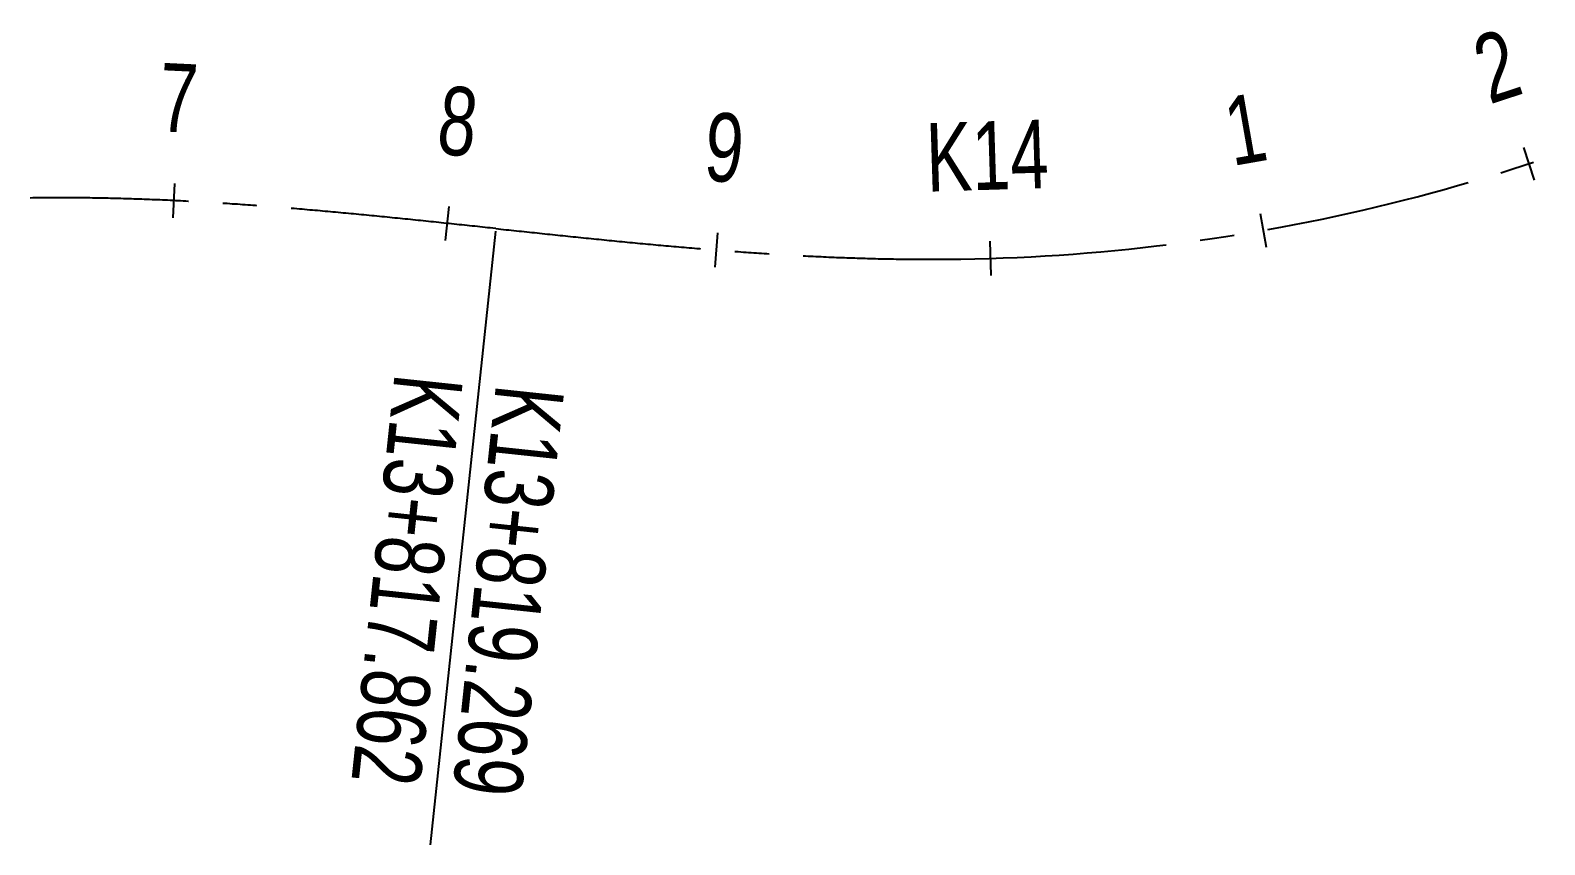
# Model space of a CAD drawing. Header units: millimetres. Extents: x 29316 to 52938, y 29851 to 35526.
# Drawn here: x 43102 to 43654, y 33215 to 33512 of the extents above; entities that cross this region are included whole.
import ezdxf
from ezdxf.enums import TextEntityAlignment as Align

# ---------------------------------------------------------------- set-up
doc = ezdxf.new("R2010")
doc.units = ezdxf.units.MM
doc.header["$MEASUREMENT"] = 0
doc.linetypes.add('CENTER2', pattern=[1.125, 0.75, -0.125, 0.125, -0.125])
doc.layers.get('0').update_dxf_attribs({"linetype": 'CONTINUOUS'})
doc.layers.add('PILE', color=7, linetype='CONTINUOUS')
doc.layers.add('标注_桩号', color=2, linetype='CONTINUOUS')
doc.styles.get("Standard").update_dxf_attribs({"font": 'rc9.shx', "width": 0.75, "height": 6, "bigfont": 'hztxt.shx'})

msp = doc.modelspace()

# ---------------------------------------------------------------- linework, layer by layer
at = {"color": 1, "linetype": 'CENTER2', "ltscale": 100, "flags": 128}
for points in [[(43271.84, 33439.96), (43270.73, 33440.08), (43269.79, 33440.18), (43268.85, 33440.28), (43267.92, 33440.38), (43266.98, 33440.48), (43266.04, 33440.58), (43265.1, 33440.68), (43264.16, 33440.78), (43263.22, 33440.88), (43262.28, 33440.98), (43261.34, 33441.08), (43260.4, 33441.18), (43259.46, 33441.27), (43258.52, 33441.37), (43257.58, 33441.47), (43256.64, 33441.57), (43255.71, 33441.67), (43254.77, 33441.77), (43253.83, 33441.87), (43252.89, 33441.97), (43251.95, 33442.07), (43251.01, 33442.16), (43250.07, 33442.26), (43249.13, 33442.36), (43248.19, 33442.46), (43247.25, 33442.56), (43246.31, 33442.65), (43245.37, 33442.75), (43244.43, 33442.85), (43243.49, 33442.94), (43242.55, 33443.04), (43241.62, 33443.14), (43240.68, 33443.23), (43239.74, 33443.33), (43238.8, 33443.43), (43237.86, 33443.52), (43236.92, 33443.62), (43235.98, 33443.71), (43235.04, 33443.81), (43234.1, 33443.9), (43233.16, 33443.99), (43232.22, 33444.09), (43231.28, 33444.18), (43230.34, 33444.28), (43229.4, 33444.37), (43228.46, 33444.46), (43227.52, 33444.55), (43226.58, 33444.65), (43225.64, 33444.74), (43224.7, 33444.83), (43223.76, 33444.92), (43222.82, 33445.01), (43221.88, 33445.1), (43220.94, 33445.19), (43220, 33445.28), (43219.06, 33445.37), (43218.12, 33445.46), (43217.18, 33445.55), (43216.24, 33445.63), (43215.3, 33445.72), (43214.36, 33445.81), (43213.42, 33445.89), (43212.48, 33445.98), (43211.54, 33446.07), (43210.59, 33446.15), (43209.65, 33446.24), (43208.71, 33446.32), (43207.77, 33446.4), (43206.83, 33446.49), (43205.89, 33446.57), (43204.95, 33446.65), (43204.01, 33446.73), (43203.07, 33446.82), (43202.13, 33446.9), (43201.19, 33446.98), (43200.25, 33447.06), (43199.3, 33447.14), (43198.36, 33447.22), (43197.42, 33447.29), (43196.48, 33447.37), (43195.54, 33447.45), (43194.6, 33447.52), (43193.66, 33447.6), (43192.72, 33447.68), (43191.77, 33447.75), (43190.83, 33447.83), (43189.89, 33447.9), (43188.95, 33447.97), (43188.01, 33448.04), (43187.07, 33448.12), (43186.12, 33448.19), (43185.18, 33448.26), (43184.24, 33448.33), (43183.3, 33448.4), (43182.36, 33448.46), (43181.41, 33448.53), (43180.47, 33448.6), (43179.53, 33448.67), (43178.59, 33448.73), (43177.65, 33448.8), (43176.7, 33448.86), (43175.76, 33448.92), (43174.82, 33448.99), (43173.88, 33449.05), (43172.93, 33449.11), (43171.99, 33449.17), (43171.05, 33449.23), (43170.11, 33449.29), (43169.16, 33449.35), (43168.22, 33449.41), (43167.28, 33449.46), (43166.34, 33449.52), (43165.39, 33449.57), (43164.45, 33449.63), (43163.51, 33449.68), (43162.56, 33449.74), (43161.62, 33449.79), (43160.68, 33449.84), (43159.73, 33449.89), (43158.79, 33449.94), (43157.85, 33449.99), (43156.91, 33450.04), (43155.96, 33450.08), (43155.02, 33450.13), (43154.08, 33450.17), (43153.13, 33450.22), (43152.19, 33450.26), (43151.24, 33450.3), (43150.3, 33450.35), (43149.36, 33450.39), (43148.41, 33450.43), (43147.47, 33450.47), (43146.53, 33450.5), (43145.58, 33450.54), (43144.64, 33450.58), (43143.7, 33450.61), (43142.75, 33450.65), (43141.81, 33450.68), (43140.86, 33450.71), (43139.92, 33450.74), (43138.98, 33450.77), (43138.03, 33450.8), (43137.09, 33450.83), (43136.14, 33450.86), (43135.2, 33450.88), (43134.26, 33450.91), (43133.31, 33450.93), (43132.37, 33450.96), (43131.42, 33450.98), (43130.48, 33451), (43129.54, 33451.02), (43128.59, 33451.04), (43127.65, 33451.06), (43126.7, 33451.07), (43125.76, 33451.09), (43124.81, 33451.1), (43123.87, 33451.12), (43122.92, 33451.13), (43121.98, 33451.14), (43121.04, 33451.15), (43120.09, 33451.16), (43119.15, 33451.17), (43118.2, 33451.17), (43117.26, 33451.18), (43116.31, 33451.18), (43115.37, 33451.19), (43114.43, 33451.19), (43113.48, 33451.19), (43112.54, 33451.19), (43111.59, 33451.19), (43110.65, 33451.18), (43109.7, 33451.18), (43108.76, 33451.17), (43107.81, 33451.17), (43106.87, 33451.16), (43105.93, 33451.15), (43104.98, 33451.14), (43104.04, 33451.13), (43103.09, 33451.12), (43102.15, 33451.1), (43102.15, 33451.1)], [(43271.84, 33439.96), (43272.78, 33439.86), (43273.71, 33439.76), (43274.65, 33439.66), (43275.59, 33439.56), (43276.53, 33439.46), (43277.47, 33439.36), (43278.41, 33439.26), (43279.35, 33439.16), (43280.29, 33439.06), (43281.23, 33438.96), (43282.17, 33438.86), (43283.11, 33438.76), (43284.05, 33438.66), (43284.98, 33438.57), (43285.92, 33438.47), (43286.86, 33438.37), (43287.8, 33438.27), (43288.74, 33438.17), (43289.68, 33438.07), (43290.62, 33437.97), (43291.56, 33437.87), (43292.5, 33437.78), (43293.44, 33437.68), (43294.38, 33437.58), (43295.32, 33437.48), (43296.26, 33437.38), (43297.2, 33437.29), (43298.13, 33437.19), (43299.07, 33437.09), (43300.01, 33437), (43300.95, 33436.9), (43301.89, 33436.8), (43302.83, 33436.71), (43303.77, 33436.61), (43304.71, 33436.51), (43305.65, 33436.42), (43306.59, 33436.32), (43307.53, 33436.23), (43308.47, 33436.13), (43309.41, 33436.04), (43310.35, 33435.95), (43311.29, 33435.85), (43312.23, 33435.76), (43313.17, 33435.66), (43314.11, 33435.57), (43315.05, 33435.48), (43315.99, 33435.39), (43316.93, 33435.29), (43317.87, 33435.2), (43318.81, 33435.11), (43319.75, 33435.02), (43320.69, 33434.93), (43321.63, 33434.84), (43322.57, 33434.75), (43323.51, 33434.66), (43324.45, 33434.57), (43325.39, 33434.48), (43326.33, 33434.39), (43327.27, 33434.31), (43328.21, 33434.22), (43329.15, 33434.13), (43330.09, 33434.05), (43331.03, 33433.96), (43331.97, 33433.87), (43332.91, 33433.79), (43333.85, 33433.7), (43334.79, 33433.62), (43335.74, 33433.54), (43336.68, 33433.45), (43337.62, 33433.37), (43338.56, 33433.29), (43339.5, 33433.2), (43340.44, 33433.12), (43341.38, 33433.04), (43342.32, 33432.96), (43343.26, 33432.88), (43344.2, 33432.8), (43345.14, 33432.72), (43346.09, 33432.65), (43347.03, 33432.57), (43347.97, 33432.49), (43348.91, 33432.41), (43349.85, 33432.34), (43350.79, 33432.26), (43351.73, 33432.19), (43352.68, 33432.11), (43353.62, 33432.04), (43354.56, 33431.97), (43355.5, 33431.9), (43356.44, 33431.82), (43357.38, 33431.75), (43358.33, 33431.68), (43359.27, 33431.61), (43360.21, 33431.54), (43361.15, 33431.48), (43362.09, 33431.41), (43363.04, 33431.34), (43363.98, 33431.27), (43364.92, 33431.21), (43365.86, 33431.14), (43366.8, 33431.08), (43367.75, 33431.02), (43368.69, 33430.95), (43369.63, 33430.89), (43370.57, 33430.83), (43371.52, 33430.77), (43372.46, 33430.71), (43373.4, 33430.65), (43374.34, 33430.59), (43375.29, 33430.53), (43376.23, 33430.48), (43377.17, 33430.42), (43378.12, 33430.36), (43379.06, 33430.31), (43380, 33430.26), (43380.94, 33430.2), (43381.89, 33430.15), (43382.83, 33430.1), (43383.77, 33430.05), (43384.72, 33430), (43385.66, 33429.95), (43386.6, 33429.9), (43387.55, 33429.86), (43388.49, 33429.81), (43389.43, 33429.77), (43390.38, 33429.72), (43391.32, 33429.68), (43392.26, 33429.64), (43393.21, 33429.59), (43394.15, 33429.55), (43395.09, 33429.51), (43396.04, 33429.47), (43396.98, 33429.44), (43397.92, 33429.4), (43398.87, 33429.36), (43399.81, 33429.33), (43400.76, 33429.29), (43401.7, 33429.26), (43402.64, 33429.23), (43403.59, 33429.2), (43404.53, 33429.17), (43405.48, 33429.14), (43406.42, 33429.11), (43407.36, 33429.08), (43408.31, 33429.06), (43409.25, 33429.03), (43410.2, 33429.01), (43411.14, 33428.98), (43412.08, 33428.96), (43413.03, 33428.94), (43413.97, 33428.92), (43414.92, 33428.9), (43415.86, 33428.88), (43416.81, 33428.87), (43417.75, 33428.85), (43418.69, 33428.84), (43419.64, 33428.82), (43420.58, 33428.81), (43421.53, 33428.8), (43422.47, 33428.79), (43423.42, 33428.78), (43424.36, 33428.77), (43425.31, 33428.77), (43426.25, 33428.76), (43427.19, 33428.76), (43428.14, 33428.75), (43429.08, 33428.75), (43430.03, 33428.75), (43430.97, 33428.75), (43431.92, 33428.75), (43432.86, 33428.76), (43433.81, 33428.76), (43434.75, 33428.77), (43435.69, 33428.77), (43436.64, 33428.78), (43437.58, 33428.79), (43438.53, 33428.8), (43439.47, 33428.81), (43440.42, 33428.82), (43441.36, 33428.84), (43441.36, 33428.84)]]:
    msp.add_lwpolyline(points, dxfattribs=at)
at = {"color": 6, "linetype": 'CENTER2', "ltscale": 100, "flags": 128}
msp.add_lwpolyline([(43271.84, 33439.96), (43271.84, 33439.96), (43271.84, 33439.96), (43271.84, 33439.96), (43271.84, 33439.96), (43271.84, 33439.96), (43271.84, 33439.96), (43271.84, 33439.96), (43271.84, 33439.96), (43271.84, 33439.96), (43271.84, 33439.96), (43271.84, 33439.96), (43271.84, 33439.96), (43271.84, 33439.96), (43271.84, 33439.96), (43271.84, 33439.96), (43271.84, 33439.96), (43271.84, 33439.96), (43271.84, 33439.96), (43271.84, 33439.96), (43271.84, 33439.96), (43271.84, 33439.96), (43271.84, 33439.96), (43271.84, 33439.96), (43271.84, 33439.96), (43271.84, 33439.96), (43271.84, 33439.96), (43271.84, 33439.96), (43271.84, 33439.96), (43271.84, 33439.96), (43271.84, 33439.96), (43271.84, 33439.96), (43271.84, 33439.96), (43271.84, 33439.96), (43271.84, 33439.96), (43271.84, 33439.96), (43271.84, 33439.96), (43271.84, 33439.96), (43271.84, 33439.96), (43271.84, 33439.96), (43271.84, 33439.96), (43271.84, 33439.96), (43271.84, 33439.96), (43271.84, 33439.96), (43271.84, 33439.96), (43271.84, 33439.96), (43271.84, 33439.96), (43271.84, 33439.96), (43271.84, 33439.96), (43271.84, 33439.96), (43271.84, 33439.96), (43271.84, 33439.96), (43271.84, 33439.96), (43271.84, 33439.96), (43271.84, 33439.96), (43271.84, 33439.96), (43271.84, 33439.96), (43271.84, 33439.96), (43271.84, 33439.96), (43271.84, 33439.96), (43271.84, 33439.96), (43271.84, 33439.96), (43271.84, 33439.96), (43271.84, 33439.96), (43271.84, 33439.96), (43271.84, 33439.96), (43271.84, 33439.96), (43271.84, 33439.96), (43271.84, 33439.96), (43271.84, 33439.96), (43271.84, 33439.96), (43271.84, 33439.96), (43271.84, 33439.96), (43271.84, 33439.96), (43271.84, 33439.96), (43271.84, 33439.96), (43271.84, 33439.96), (43271.84, 33439.96), (43271.84, 33439.96), (43271.84, 33439.96), (43271.84, 33439.96), (43271.84, 33439.96), (43271.84, 33439.96), (43271.84, 33439.96), (43271.84, 33439.96), (43271.84, 33439.96), (43271.84, 33439.96), (43271.84, 33439.96), (43271.84, 33439.96), (43271.84, 33439.96), (43271.84, 33439.96), (43271.84, 33439.96), (43271.84, 33439.96), (43271.84, 33439.96), (43271.84, 33439.96), (43271.84, 33439.96), (43271.84, 33439.96), (43271.84, 33439.96), (43271.84, 33439.96), (43271.84, 33439.96), (43271.84, 33439.96), (43271.84, 33439.96), (43271.84, 33439.96), (43271.84, 33439.96), (43271.84, 33439.96), (43271.84, 33439.96), (43271.84, 33439.96), (43271.84, 33439.96), (43271.84, 33439.96), (43271.84, 33439.96), (43271.84, 33439.96), (43271.84, 33439.96), (43271.84, 33439.96), (43271.84, 33439.96), (43271.84, 33439.96), (43271.84, 33439.96), (43271.84, 33439.96), (43271.84, 33439.96), (43271.84, 33439.96), (43271.84, 33439.96), (43271.84, 33439.96), (43271.84, 33439.96), (43271.84, 33439.96), (43271.84, 33439.96), (43271.84, 33439.96), (43271.84, 33439.96), (43271.84, 33439.96), (43271.84, 33439.96), (43271.84, 33439.96), (43271.84, 33439.96), (43271.84, 33439.96), (43271.84, 33439.96), (43271.84, 33439.96), (43271.84, 33439.96), (43271.84, 33439.96), (43271.84, 33439.96), (43271.84, 33439.96), (43271.84, 33439.96), (43271.84, 33439.96), (43271.84, 33439.96), (43271.84, 33439.96), (43271.84, 33439.96), (43271.84, 33439.96), (43271.84, 33439.96), (43271.84, 33439.96), (43271.84, 33439.96), (43271.84, 33439.96), (43271.84, 33439.96), (43271.84, 33439.96), (43271.84, 33439.96), (43271.84, 33439.96), (43271.84, 33439.96), (43271.84, 33439.96), (43271.84, 33439.96), (43271.84, 33439.96), (43271.84, 33439.96), (43271.84, 33439.96), (43271.84, 33439.96), (43271.84, 33439.96), (43271.84, 33439.96), (43271.84, 33439.96), (43271.84, 33439.96), (43271.84, 33439.96), (43271.84, 33439.96), (43271.84, 33439.96), (43271.84, 33439.96), (43271.84, 33439.96), (43271.84, 33439.96), (43271.84, 33439.96), (43271.84, 33439.96), (43271.84, 33439.96), (43271.84, 33439.96), (43271.84, 33439.96), (43271.84, 33439.96), (43271.84, 33439.96), (43271.84, 33439.96), (43271.84, 33439.96), (43271.84, 33439.96), (43271.84, 33439.96), (43271.84, 33439.96), (43271.84, 33439.96), (43271.84, 33439.96)], dxfattribs=at)
at = {"color": 1, "linetype": 'CENTER2', "ltscale": 100}
msp.add_arc((43430.26, 34129.12), 700.37, 270.90791, 297.60052, dxfattribs=at)
at = {"layer": 'PILE'}
msp.add_line((43271.73, 33439), (43247.93, 33215.26), dxfattribs=at)
at = {"layer": '标注_桩号'}
for p, q in [((43646.46, 33469.53), (43650.35, 33457.65)), ((43154.73, 33456.4), (43154.14, 33443.91)), ((43254.73, 33448.06), (43253.42, 33435.63)), ((43550.4, 33445.47), (43552.56, 33433.16)), ((43352.68, 33438.38), (43351.7, 33425.92)), ((43451.9, 33435.34), (43452.29, 33422.84))]:
    msp.add_line(p, q, dxfattribs=at)

# ---------------------------------------------------------------- texts
at = {"layer": 'PILE', "width": 0.75}
for s, p in [('K13+817.862', (43239.53, 33311.76)), ('K13+819.269', (43276.44, 33307.83))]:
    msp.add_text(s, height=25, rotation=263.9267, dxfattribs=at).set_placement(p, align=Align.MIDDLE_CENTER)
at = {"layer": '标注_桩号', "width": 0.75}
for s, rotation, p in [('2', 18.1475, (43640.62, 33487.34)), ('7', 357.2615, (43155.63, 33475.13)), ('8', 354.0021, (43256.69, 33466.71)), ('1', 9.9668, (43547.15, 33463.94)), ('9', 355.4958, (43354.15, 33457.08)), ('K14', 1.786, (43451.31, 33454.08))]:
    msp.add_text(s, height=25, rotation=rotation, dxfattribs=at).set_placement(p, align=Align.CENTER)

doc.saveas('drawing.dxf')
